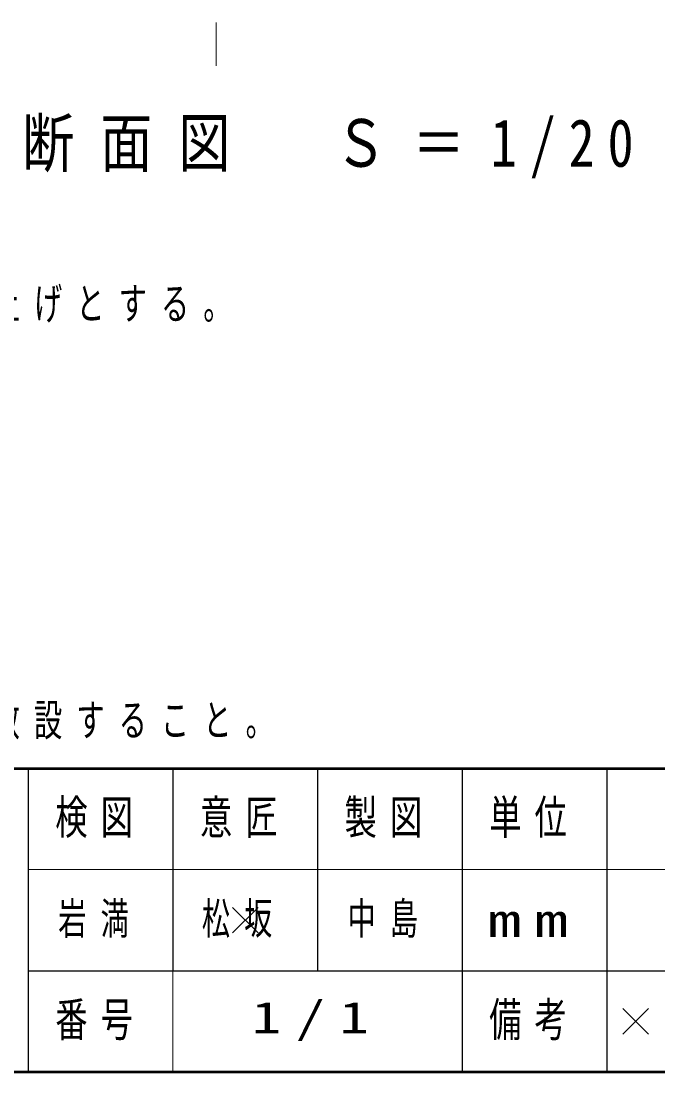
# Model space of a CAD drawing. Units: millimetres on the paper, enlarged 20 times. Extents: x -7318 to 0, y -237 to 5140.
# Drawn here: x -4760 to -3879, y 0 to 1454 of the extents above; entities that cross this region are included whole.
import ezdxf

# ---------------------------------------------------------------- set-up
doc = ezdxf.new("R2010")
doc.units = ezdxf.units.MM
doc.header["$LTSCALE"] = 20
doc.linetypes.add('USER2', pattern=[6, 3, -1, 1, -1])
doc.layers.add('layer1', color=7, linetype='Continuous', lineweight=25)
doc.styles.add('ＭＳ ゴシック', font='')
doc.styles.get('ＭＳ ゴシック').set_extended_font_data('MS Gothic')

# ---------------------------------------------------------------- blocks, each defined once
blk = doc.blocks.new('x')
at = {"color": 0, "linetype": 'Continuous', "lineweight": -2}
for p, q in [((-0.884, -0.884), (0.884, 0.884)), ((0.884, -0.884), (-0.884, 0.884))]:
    blk.add_line(p, q, dxfattribs=at)

msp = doc.modelspace()

# ---------------------------------------------------------------- linework, layer by layer
at = {"layer": 'layer1', "linetype": 'USER2', "lineweight": 13}
msp.add_line((-4490.09, 1392.3), (-4490.09, 2873.48), dxfattribs=at)
at = {"layer": 'layer1', "lineweight": 50}
for p, q in [((-7300, 420), (0, 420)), ((-7300, 0), (0, 0))]:
    msp.add_line(p, q, dxfattribs=at)
at = {"layer": 'layer1', "color": 6}
for p, q in [((-4750, 420), (-4750, 0)), ((-4550, 420), (-4550, 140)), ((-4350, 420), (-4350, 140)), ((-4150, 420), (-4150, 0)), ((-3950, 420), (-3950, 140)), ((-4750, 140), (0, 140))]:
    msp.add_line(p, q, dxfattribs=at)
at = {"layer": 'layer1', "lineweight": 13}
for p, q in [((-4750, 280), (-3650, 280)), ((-4550, 140), (-4550, 0))]:
    msp.add_line(p, q, dxfattribs=at)
at = {"layer": 'layer1'}
msp.add_line((-3950, 140), (-3950, 0), dxfattribs=at)

# ---------------------------------------------------------------- block references
at = {"layer": 'layer1', "xscale": 20, "yscale": 20}
for p in [(-4450, 210), (-3910, 70)]:
    msp.add_blockref('x', p, dxfattribs=at)

# ---------------------------------------------------------------- texts
at = {"layer": 'layer1', "style": 'ＭＳ ゴシック'}
for s, insert, char_height, attachment_point in [('\\T1.5;\\W0.8;立断面図\u3000Ｓ＝1/20', (-4866.48, 1277.49), 65.98, 4), ('\\T1.5;\\W0.65;木材は、ヒノキ（一等材）とし、カンナ・ペーパーがけの上、水性木材保護着色塗料塗装仕上げとする。', (-7199.12, 1035.56), 43.99, 7), ('\\T1.5;\\W0.65;安全領域内には、障害物は無いものとし、落下高さに見合った衝撃吸収性能を有する素材を敷設すること。', (-7199.12, 460), 43.99, 7), ('\\T1.5;\\W0.65;岩満', (-4650, 210), 43.99, 5), ('\\T1.5;\\W0.65;松坂', (-4510, 210), 43.99, 4), ('\\T1.5;\\W0.65;中島', (-4250, 210), 43.99, 5), ('\\T1.5;\\W1.35;1/1', (-4350, 70), 43.99, 5)]:
    msp.add_mtext(s, dxfattribs=dict(at, insert=insert, char_height=char_height, attachment_point=attachment_point))
at = {"layer": 'layer1', "color": 4, "char_height": 46.92, "attachment_point": 5, "style": 'ＭＳ ゴシック'}
for s, insert in [('\\T1.4;\\W0.7;検図', (-4650, 350)), ('\\T1.4;\\W0.7;意匠', (-4450, 350)), ('\\T1.4;\\W0.7;製図', (-4250, 350)), ('\\T1.4;\\W0.7;単位', (-4050, 350)), ('\\T1.4;\\W1.45;mm', (-4050, 210)), ('\\T1.4;\\W0.7;番号', (-4650, 70)), ('\\T1.4;\\W0.7;備考', (-4050, 70))]:
    msp.add_mtext(s, dxfattribs=dict(at, insert=insert))

doc.saveas('drawing.dxf')
